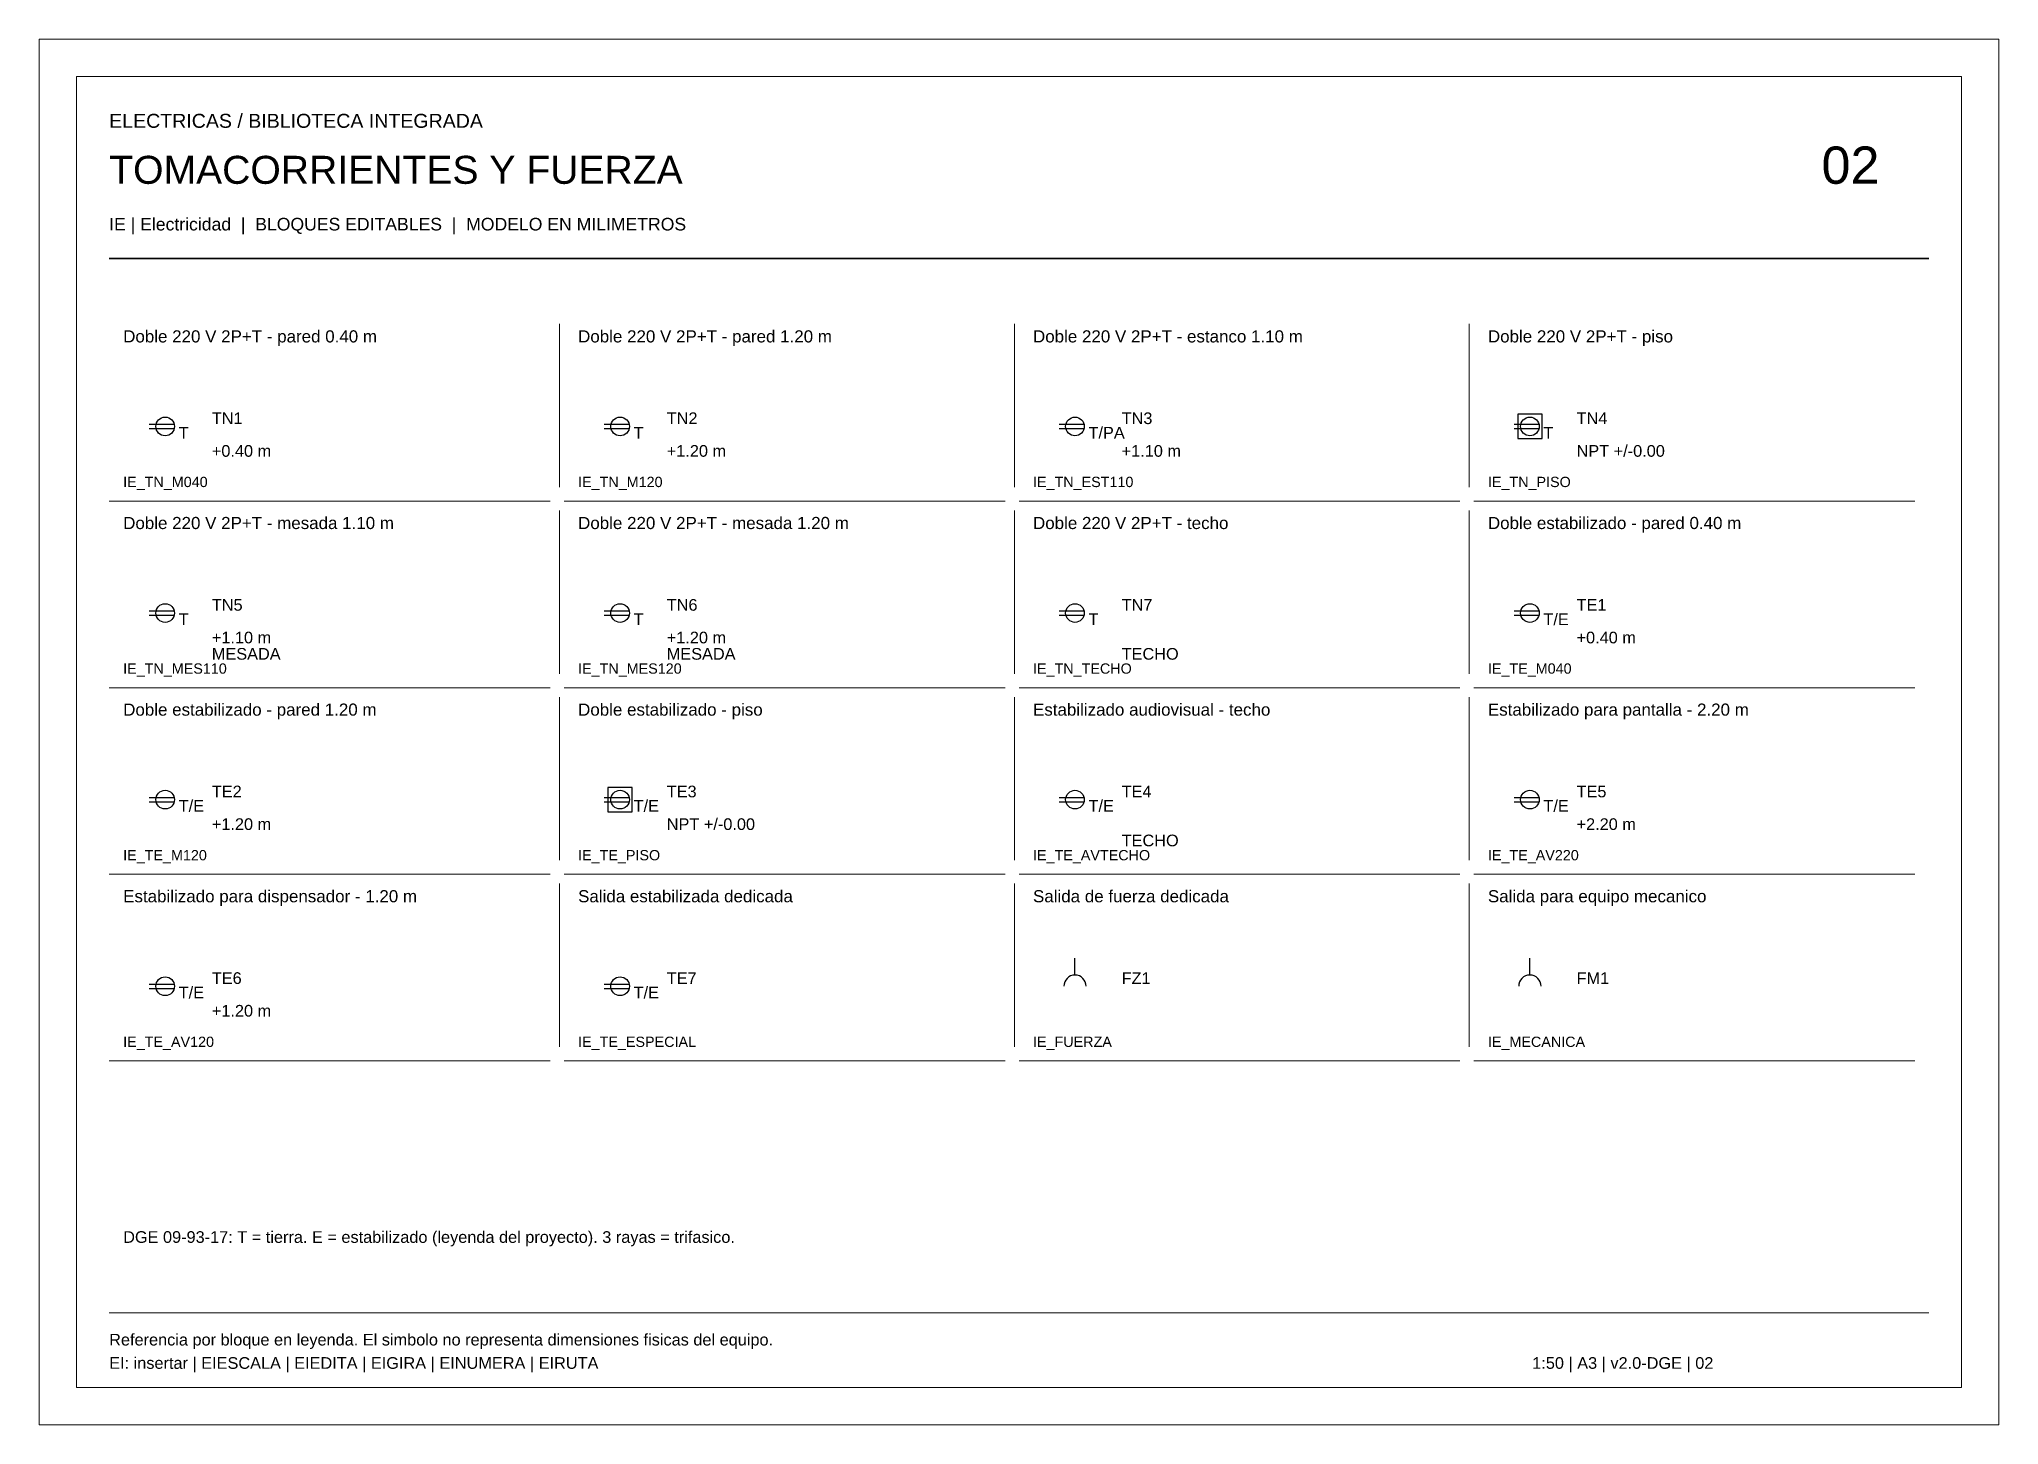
# Paper-space layout '02_TOMACORRIENTES_FUERZA' of a CAD drawing. Header units: millimetres. Extents: x 0 to 420, y 0 to 297.
# The model-space entities are those that its viewports show. They can reach past a viewport. Long polylines and large blocks are cut down to what shows.
import ezdxf

# ---------------------------------------------------------------- set-up
doc = ezdxf.new("R2010")
doc.units = ezdxf.units.MM
for name, color, linetype, lineweight in [('EIC-CATALOGO', 7, 'Continuous', 18), ('EIC-MARCO', 8, 'Continuous', 13), ('IE-FUERZA', 14, 'Continuous', 30), ('IE-TOMAS-ESTABILIZADOS', 14, 'Continuous', 25), ('IE-TOMAS-NORMALES', 7, 'Continuous', 25)]:
    doc.layers.add(name, color=color, linetype=linetype, lineweight=lineweight)
doc.layers.add('VIEWPORTS', color=8, linetype='Continuous', lineweight=0, plot=False)
doc.styles.add('EI_TEXTO', font='arial.ttf')

# ---------------------------------------------------------------- blocks, each defined once
blk = doc.blocks.new('IE_TN_M040')
at = {"color": 0, "lineweight": -2}
for p, q in [((-3.4, 0.45), (1.95, 0.45)), ((-3.4, -0.45), (1.95, -0.45))]:
    blk.add_line(p, q, dxfattribs=at)
blk.add_circle((0, 0), 2, dxfattribs=at)
at = {"color": 0, "style": 'EI_TEXTO', "flags": 1}
for tag in ['ALIMENTACION', 'TIPO', 'TABLERO', 'TENSION', 'SISTEMA', 'OBSERVACIONES', 'CONFIGURACION', 'CORRIENTE', 'CLASE_REFERENCIA', 'DESCRIPCION', 'MONTAJE', 'NORMA', 'PAGINA_DGE', 'NUM_TOMAS', 'IP']:
    blk.add_attdef(tag, (0, 0), '', height=2.5, dxfattribs=at)
at = {"color": 0, "style": 'EI_TEXTO'}
for tag, p in [('CODIGO', (10, 0.5)), ('DISTINTIVO', (2.9, -2.6)), ('ALTURA', (10, -6.5)), ('CIRCUITO', (10, -3)), ('NOTA_MONTAJE', (10, -10))]:
    blk.add_attdef(tag, p, '', height=2.5, dxfattribs=at)
blk = doc.blocks.new('IE_TN_M120')
at = {"color": 0, "lineweight": -2}
for p, q in [((-3.4, 0.45), (1.95, 0.45)), ((-3.4, -0.45), (1.95, -0.45))]:
    blk.add_line(p, q, dxfattribs=at)
blk.add_circle((0, 0), 2, dxfattribs=at)
at = {"color": 0, "style": 'EI_TEXTO', "flags": 1}
for tag in ['ALIMENTACION', 'TIPO', 'TABLERO', 'TENSION', 'SISTEMA', 'OBSERVACIONES', 'CONFIGURACION', 'CORRIENTE', 'CLASE_REFERENCIA', 'DESCRIPCION', 'MONTAJE', 'NORMA', 'PAGINA_DGE', 'NUM_TOMAS', 'IP']:
    blk.add_attdef(tag, (0, 0), '', height=2.5, dxfattribs=at)
at = {"color": 0, "style": 'EI_TEXTO'}
for tag, p in [('CODIGO', (10, 0.5)), ('DISTINTIVO', (2.9, -2.6)), ('ALTURA', (10, -6.5)), ('CIRCUITO', (10, -3)), ('NOTA_MONTAJE', (10, -10))]:
    blk.add_attdef(tag, p, '', height=2.5, dxfattribs=at)
blk = doc.blocks.new('IE_TN_EST110')
at = {"color": 0, "lineweight": -2}
for p, q in [((-3.4, 0.45), (1.95, 0.45)), ((-3.4, -0.45), (1.95, -0.45))]:
    blk.add_line(p, q, dxfattribs=at)
blk.add_circle((0, 0), 2, dxfattribs=at)
at = {"color": 0, "style": 'EI_TEXTO', "flags": 1}
for tag in ['ALIMENTACION', 'TIPO', 'TABLERO', 'TENSION', 'SISTEMA', 'OBSERVACIONES', 'CONFIGURACION', 'CORRIENTE', 'CLASE_REFERENCIA', 'DESCRIPCION', 'MONTAJE', 'NORMA', 'PAGINA_DGE', 'NUM_TOMAS', 'IP']:
    blk.add_attdef(tag, (0, 0), '', height=2.5, dxfattribs=at)
at = {"color": 0, "style": 'EI_TEXTO'}
for tag, p in [('CODIGO', (10, 0.5)), ('DISTINTIVO', (2.9, -2.6)), ('ALTURA', (10, -6.5)), ('CIRCUITO', (10, -3)), ('NOTA_MONTAJE', (10, -10))]:
    blk.add_attdef(tag, p, '', height=2.5, dxfattribs=at)
blk = doc.blocks.new('IE_TN_PISO')
at = {"color": 0, "lineweight": -2}
for p, q in [((-3.4, 0.45), (1.95, 0.45)), ((-3.4, -0.45), (1.95, -0.45))]:
    blk.add_line(p, q, dxfattribs=at)
blk.add_lwpolyline([(-2.6, -2.6), (2.6, -2.6), (2.6, 2.6), (-2.6, 2.6)], close=True, dxfattribs=at)
blk.add_circle((0, 0), 2, dxfattribs=at)
at = {"color": 0, "style": 'EI_TEXTO', "flags": 1}
for tag in ['ALIMENTACION', 'TIPO', 'TABLERO', 'TENSION', 'SISTEMA', 'OBSERVACIONES', 'CONFIGURACION', 'CORRIENTE', 'CLASE_REFERENCIA', 'DESCRIPCION', 'MONTAJE', 'NORMA', 'PAGINA_DGE', 'NUM_TOMAS', 'IP']:
    blk.add_attdef(tag, (0, 0), '', height=2.5, dxfattribs=at)
at = {"color": 0, "style": 'EI_TEXTO'}
for tag, p in [('CODIGO', (10, 0.5)), ('DISTINTIVO', (2.9, -2.6)), ('ALTURA', (10, -6.5)), ('CIRCUITO', (10, -3)), ('NOTA_MONTAJE', (10, -10))]:
    blk.add_attdef(tag, p, '', height=2.5, dxfattribs=at)
blk = doc.blocks.new('IE_TN_MES110')
at = {"color": 0, "lineweight": -2}
for p, q in [((-3.4, 0.45), (1.95, 0.45)), ((-3.4, -0.45), (1.95, -0.45))]:
    blk.add_line(p, q, dxfattribs=at)
blk.add_circle((0, 0), 2, dxfattribs=at)
at = {"color": 0, "style": 'EI_TEXTO', "flags": 1}
for tag in ['ALIMENTACION', 'TIPO', 'TABLERO', 'TENSION', 'SISTEMA', 'OBSERVACIONES', 'CONFIGURACION', 'CORRIENTE', 'CLASE_REFERENCIA', 'DESCRIPCION', 'MONTAJE', 'NORMA', 'PAGINA_DGE', 'NUM_TOMAS', 'IP']:
    blk.add_attdef(tag, (0, 0), '', height=2.5, dxfattribs=at)
at = {"color": 0, "style": 'EI_TEXTO'}
for tag, p in [('CODIGO', (10, 0.5)), ('DISTINTIVO', (2.9, -2.6)), ('ALTURA', (10, -6.5)), ('CIRCUITO', (10, -3)), ('NOTA_MONTAJE', (10, -10))]:
    blk.add_attdef(tag, p, '', height=2.5, dxfattribs=at)
blk = doc.blocks.new('IE_TN_MES120')
at = {"color": 0, "lineweight": -2}
for p, q in [((-3.4, 0.45), (1.95, 0.45)), ((-3.4, -0.45), (1.95, -0.45))]:
    blk.add_line(p, q, dxfattribs=at)
blk.add_circle((0, 0), 2, dxfattribs=at)
at = {"color": 0, "style": 'EI_TEXTO', "flags": 1}
for tag in ['ALIMENTACION', 'TIPO', 'TABLERO', 'TENSION', 'SISTEMA', 'OBSERVACIONES', 'CONFIGURACION', 'CORRIENTE', 'CLASE_REFERENCIA', 'DESCRIPCION', 'MONTAJE', 'NORMA', 'PAGINA_DGE', 'NUM_TOMAS', 'IP']:
    blk.add_attdef(tag, (0, 0), '', height=2.5, dxfattribs=at)
at = {"color": 0, "style": 'EI_TEXTO'}
for tag, p in [('CODIGO', (10, 0.5)), ('DISTINTIVO', (2.9, -2.6)), ('ALTURA', (10, -6.5)), ('CIRCUITO', (10, -3)), ('NOTA_MONTAJE', (10, -10))]:
    blk.add_attdef(tag, p, '', height=2.5, dxfattribs=at)
blk = doc.blocks.new('IE_TN_TECHO')
at = {"color": 0, "lineweight": -2}
for p, q in [((-3.4, 0.45), (1.95, 0.45)), ((-3.4, -0.45), (1.95, -0.45))]:
    blk.add_line(p, q, dxfattribs=at)
blk.add_circle((0, 0), 2, dxfattribs=at)
at = {"color": 0, "style": 'EI_TEXTO', "flags": 1}
for tag in ['ALIMENTACION', 'TIPO', 'TABLERO', 'TENSION', 'SISTEMA', 'OBSERVACIONES', 'CONFIGURACION', 'CORRIENTE', 'CLASE_REFERENCIA', 'DESCRIPCION', 'MONTAJE', 'NORMA', 'PAGINA_DGE', 'NUM_TOMAS', 'IP']:
    blk.add_attdef(tag, (0, 0), '', height=2.5, dxfattribs=at)
at = {"color": 0, "style": 'EI_TEXTO'}
for tag, p in [('CODIGO', (10, 0.5)), ('DISTINTIVO', (2.9, -2.6)), ('ALTURA', (10, -6.5)), ('CIRCUITO', (10, -3)), ('NOTA_MONTAJE', (10, -10))]:
    blk.add_attdef(tag, p, '', height=2.5, dxfattribs=at)
blk = doc.blocks.new('IE_TE_M040')
at = {"color": 0, "lineweight": -2}
for p, q in [((-3.4, 0.45), (1.95, 0.45)), ((-3.4, -0.45), (1.95, -0.45))]:
    blk.add_line(p, q, dxfattribs=at)
blk.add_circle((0, 0), 2, dxfattribs=at)
at = {"color": 0, "style": 'EI_TEXTO', "flags": 1}
for tag in ['ALIMENTACION', 'TIPO', 'TABLERO', 'TENSION', 'SISTEMA', 'OBSERVACIONES', 'CONFIGURACION', 'CORRIENTE', 'CLASE_REFERENCIA', 'DESCRIPCION', 'MONTAJE', 'NORMA', 'PAGINA_DGE', 'NUM_TOMAS', 'IP']:
    blk.add_attdef(tag, (0, 0), '', height=2.5, dxfattribs=at)
at = {"color": 0, "style": 'EI_TEXTO'}
for tag, p in [('CODIGO', (10, 0.5)), ('DISTINTIVO', (2.9, -2.6)), ('ALTURA', (10, -6.5)), ('CIRCUITO', (10, -3)), ('NOTA_MONTAJE', (10, -10))]:
    blk.add_attdef(tag, p, '', height=2.5, dxfattribs=at)
blk = doc.blocks.new('IE_TE_M120')
at = {"color": 0, "lineweight": -2}
for p, q in [((-3.4, 0.45), (1.95, 0.45)), ((-3.4, -0.45), (1.95, -0.45))]:
    blk.add_line(p, q, dxfattribs=at)
blk.add_circle((0, 0), 2, dxfattribs=at)
at = {"color": 0, "style": 'EI_TEXTO', "flags": 1}
for tag in ['ALIMENTACION', 'TIPO', 'TABLERO', 'TENSION', 'SISTEMA', 'OBSERVACIONES', 'CONFIGURACION', 'CORRIENTE', 'CLASE_REFERENCIA', 'DESCRIPCION', 'MONTAJE', 'NORMA', 'PAGINA_DGE', 'NUM_TOMAS', 'IP']:
    blk.add_attdef(tag, (0, 0), '', height=2.5, dxfattribs=at)
at = {"color": 0, "style": 'EI_TEXTO'}
for tag, p in [('CODIGO', (10, 0.5)), ('DISTINTIVO', (2.9, -2.6)), ('ALTURA', (10, -6.5)), ('CIRCUITO', (10, -3)), ('NOTA_MONTAJE', (10, -10))]:
    blk.add_attdef(tag, p, '', height=2.5, dxfattribs=at)
blk = doc.blocks.new('IE_TE_PISO')
at = {"color": 0, "lineweight": -2}
for p, q in [((-3.4, 0.45), (1.95, 0.45)), ((-3.4, -0.45), (1.95, -0.45))]:
    blk.add_line(p, q, dxfattribs=at)
blk.add_lwpolyline([(-2.6, -2.6), (2.6, -2.6), (2.6, 2.6), (-2.6, 2.6)], close=True, dxfattribs=at)
blk.add_circle((0, 0), 2, dxfattribs=at)
at = {"color": 0, "style": 'EI_TEXTO', "flags": 1}
for tag in ['ALIMENTACION', 'TIPO', 'TABLERO', 'TENSION', 'SISTEMA', 'OBSERVACIONES', 'CONFIGURACION', 'CORRIENTE', 'CLASE_REFERENCIA', 'DESCRIPCION', 'MONTAJE', 'NORMA', 'PAGINA_DGE', 'NUM_TOMAS', 'IP']:
    blk.add_attdef(tag, (0, 0), '', height=2.5, dxfattribs=at)
at = {"color": 0, "style": 'EI_TEXTO'}
for tag, p in [('CODIGO', (10, 0.5)), ('DISTINTIVO', (2.9, -2.6)), ('ALTURA', (10, -6.5)), ('CIRCUITO', (10, -3)), ('NOTA_MONTAJE', (10, -10))]:
    blk.add_attdef(tag, p, '', height=2.5, dxfattribs=at)
blk = doc.blocks.new('IE_TE_AVTECHO')
at = {"color": 0, "lineweight": -2}
for p, q in [((-3.4, 0.45), (1.95, 0.45)), ((-3.4, -0.45), (1.95, -0.45))]:
    blk.add_line(p, q, dxfattribs=at)
blk.add_circle((0, 0), 2, dxfattribs=at)
at = {"color": 0, "style": 'EI_TEXTO', "flags": 1}
for tag in ['ALIMENTACION', 'TIPO', 'TABLERO', 'TENSION', 'SISTEMA', 'OBSERVACIONES', 'CONFIGURACION', 'CORRIENTE', 'CLASE_REFERENCIA', 'DESCRIPCION', 'MONTAJE', 'NORMA', 'PAGINA_DGE', 'NUM_TOMAS', 'IP']:
    blk.add_attdef(tag, (0, 0), '', height=2.5, dxfattribs=at)
at = {"color": 0, "style": 'EI_TEXTO'}
for tag, p in [('CODIGO', (10, 0.5)), ('DISTINTIVO', (2.9, -2.6)), ('ALTURA', (10, -6.5)), ('CIRCUITO', (10, -3)), ('NOTA_MONTAJE', (10, -10))]:
    blk.add_attdef(tag, p, '', height=2.5, dxfattribs=at)
blk = doc.blocks.new('IE_TE_AV220')
at = {"color": 0, "lineweight": -2}
for p, q in [((-3.4, 0.45), (1.95, 0.45)), ((-3.4, -0.45), (1.95, -0.45))]:
    blk.add_line(p, q, dxfattribs=at)
blk.add_circle((0, 0), 2, dxfattribs=at)
at = {"color": 0, "style": 'EI_TEXTO', "flags": 1}
for tag in ['ALIMENTACION', 'TIPO', 'TABLERO', 'TENSION', 'SISTEMA', 'OBSERVACIONES', 'CONFIGURACION', 'CORRIENTE', 'CLASE_REFERENCIA', 'DESCRIPCION', 'MONTAJE', 'NORMA', 'PAGINA_DGE', 'NUM_TOMAS', 'IP']:
    blk.add_attdef(tag, (0, 0), '', height=2.5, dxfattribs=at)
at = {"color": 0, "style": 'EI_TEXTO'}
for tag, p in [('CODIGO', (10, 0.5)), ('DISTINTIVO', (2.9, -2.6)), ('ALTURA', (10, -6.5)), ('CIRCUITO', (10, -3)), ('NOTA_MONTAJE', (10, -10))]:
    blk.add_attdef(tag, p, '', height=2.5, dxfattribs=at)
blk = doc.blocks.new('IE_TE_AV120')
at = {"color": 0, "lineweight": -2}
for p, q in [((-3.4, 0.45), (1.95, 0.45)), ((-3.4, -0.45), (1.95, -0.45))]:
    blk.add_line(p, q, dxfattribs=at)
blk.add_circle((0, 0), 2, dxfattribs=at)
at = {"color": 0, "style": 'EI_TEXTO', "flags": 1}
for tag in ['ALIMENTACION', 'TIPO', 'TABLERO', 'TENSION', 'SISTEMA', 'OBSERVACIONES', 'CONFIGURACION', 'CORRIENTE', 'CLASE_REFERENCIA', 'DESCRIPCION', 'MONTAJE', 'NORMA', 'PAGINA_DGE', 'NUM_TOMAS', 'IP']:
    blk.add_attdef(tag, (0, 0), '', height=2.5, dxfattribs=at)
at = {"color": 0, "style": 'EI_TEXTO'}
for tag, p in [('CODIGO', (10, 0.5)), ('DISTINTIVO', (2.9, -2.6)), ('ALTURA', (10, -6.5)), ('CIRCUITO', (10, -3)), ('NOTA_MONTAJE', (10, -10))]:
    blk.add_attdef(tag, p, '', height=2.5, dxfattribs=at)
blk = doc.blocks.new('IE_TE_ESPECIAL')
at = {"color": 0, "lineweight": -2}
for p, q in [((-3.4, 0.45), (1.95, 0.45)), ((-3.4, -0.45), (1.95, -0.45))]:
    blk.add_line(p, q, dxfattribs=at)
blk.add_circle((0, 0), 2, dxfattribs=at)
at = {"color": 0, "style": 'EI_TEXTO', "flags": 1}
for tag in ['ALIMENTACION', 'TIPO', 'TABLERO', 'TENSION', 'SISTEMA', 'OBSERVACIONES', 'CONFIGURACION', 'CORRIENTE', 'CLASE_REFERENCIA', 'DESCRIPCION', 'MONTAJE', 'NORMA', 'PAGINA_DGE', 'NUM_TOMAS', 'IP']:
    blk.add_attdef(tag, (0, 0), '', height=2.5, dxfattribs=at)
at = {"color": 0, "style": 'EI_TEXTO'}
for tag, p in [('CODIGO', (10, 0.5)), ('DISTINTIVO', (2.9, -2.6)), ('ALTURA', (10, -6.5)), ('CIRCUITO', (10, -3)), ('NOTA_MONTAJE', (10, -10))]:
    blk.add_attdef(tag, p, '', height=2.5, dxfattribs=at)
blk = doc.blocks.new('IE_FUERZA')
at = {"color": 0, "lineweight": -2}
blk.add_line((0, 2.4), (0, 6), dxfattribs=at)
blk.add_arc((0, 0), 2.4, 0, 180, dxfattribs=at)
at = {"color": 0, "style": 'EI_TEXTO', "flags": 1}
for tag in ['TIPO', 'TABLERO', 'TENSION', 'SISTEMA', 'OBSERVACIONES', 'CLASE_REFERENCIA', 'DESCRIPCION', 'MONTAJE', 'NORMA', 'FASES', 'POTENCIA', 'EQUIPO', 'PAGINA_DGE']:
    blk.add_attdef(tag, (0, 0), '', height=2.5, dxfattribs=at)
at = {"color": 0, "style": 'EI_TEXTO'}
for tag, p in [('CODIGO', (10, 0.5)), ('ALTURA', (10, -6.5)), ('CIRCUITO', (10, -3))]:
    blk.add_attdef(tag, p, '', height=2.5, dxfattribs=at)
blk = doc.blocks.new('IE_MECANICA')
at = {"color": 0, "lineweight": -2}
blk.add_line((0, 2.4), (0, 6), dxfattribs=at)
blk.add_arc((0, 0), 2.4, 0, 180, dxfattribs=at)
at = {"color": 0, "style": 'EI_TEXTO', "flags": 1}
for tag in ['TIPO', 'TABLERO', 'TENSION', 'SISTEMA', 'OBSERVACIONES', 'CLASE_REFERENCIA', 'DESCRIPCION', 'MONTAJE', 'NORMA', 'FASES', 'POTENCIA', 'EQUIPO', 'PAGINA_DGE']:
    blk.add_attdef(tag, (0, 0), '', height=2.5, dxfattribs=at)
at = {"color": 0, "style": 'EI_TEXTO'}
for tag, p in [('CODIGO', (10, 0.5)), ('ALTURA', (10, -6.5)), ('CIRCUITO', (10, -3))]:
    blk.add_attdef(tag, p, '', height=2.5, dxfattribs=at)

msp = doc.modelspace()

# ---------------------------------------------------------------- linework, layer by layer
at = {"layer": 'EIC-MARCO', "color": 34, "lineweight": 35}
msp.add_line((23250, -27500), (42750, -27500), dxfattribs=at)
at = {"layer": 'EIC-MARCO', "color": 8, "lineweight": 13}
for p, q in [((28075, -29950), (28075, -28200)), ((32950, -29950), (32950, -28200)), ((37825, -29950), (37825, -28200)), ((23250, -30100), (27975, -30100)), ((28075, -31950), (28075, -30200)), ((28125, -30100), (32850, -30100)), ((32950, -31950), (32950, -30200)), ((33000, -30100), (37725, -30100)), ((37825, -31950), (37825, -30200)), ((37875, -30100), (42600, -30100)), ((23250, -32100), (27975, -32100)), ((28125, -32100), (32850, -32100)), ((33000, -32100), (37725, -32100)), ((37875, -32100), (42600, -32100)), ((28075, -33950), (28075, -32200)), ((32950, -33950), (32950, -32200)), ((37825, -33950), (37825, -32200)), ((23250, -34100), (27975, -34100)), ((28075, -35950), (28075, -34200)), ((28125, -34100), (32850, -34100)), ((32950, -35950), (32950, -34200)), ((33000, -34100), (37725, -34100)), ((37825, -35950), (37825, -34200)), ((37875, -34100), (42600, -34100)), ((23250, -36100), (27975, -36100)), ((28125, -36100), (32850, -36100)), ((33000, -36100), (37725, -36100)), ((37875, -36100), (42600, -36100)), ((23250, -38800), (42750, -38800))]:
    msp.add_line(p, q, dxfattribs=at)
at = {"layer": 'EIC-MARCO'}
msp.add_lwpolyline([(22900, -39600), (43100, -39600), (43100, -25550), (22900, -25550)], close=True, dxfattribs=at)

# ---------------------------------------------------------------- block references
at = {"layer": 'IE-FUERZA'}
ref = msp.add_blockref('IE_FUERZA', (33600, -35300), dxfattribs=dict(at, xscale=50, yscale=50, zscale=50))
ref.add_attrib('CODIGO', 'FZ1', (34100, -35275), dxfattribs={"layer": '0', "height": 125, "style": 'EI_TEXTO'})
ref = msp.add_blockref('IE_MECANICA', (38475, -35300), dxfattribs=dict(at, xscale=50, yscale=50, zscale=50))
ref.add_attrib('CODIGO', 'FM1', (38975, -35275), dxfattribs={"layer": '0', "height": 125, "style": 'EI_TEXTO'})
at = {"layer": 'IE-TOMAS-ESTABILIZADOS'}
ref = msp.add_blockref('IE_TE_M040', (38475, -31300), dxfattribs=dict(at, xscale=50, yscale=50, zscale=50))
ref.add_attrib('CODIGO', 'TE1', (38975, -31275), dxfattribs={"layer": '0', "height": 125, "style": 'EI_TEXTO'})
ref.add_attrib('ALTURA', '+0.40 m', (38975, -31625), dxfattribs={"layer": '0', "height": 125, "style": 'EI_TEXTO'})
ref.add_attrib('DISTINTIVO', 'T/E', (38620, -31430), dxfattribs={"layer": '0', "height": 125, "style": 'EI_TEXTO'})
ref = msp.add_blockref('IE_TE_M120', (23850, -33300), dxfattribs=dict(at, xscale=50, yscale=50, zscale=50))
ref.add_attrib('CODIGO', 'TE2', (24350, -33275), dxfattribs={"layer": '0', "height": 125, "style": 'EI_TEXTO'})
ref.add_attrib('ALTURA', '+1.20 m', (24350, -33625), dxfattribs={"layer": '0', "height": 125, "style": 'EI_TEXTO'})
ref.add_attrib('DISTINTIVO', 'T/E', (23995, -33430), dxfattribs={"layer": '0', "height": 125, "style": 'EI_TEXTO'})
ref = msp.add_blockref('IE_TE_PISO', (28725, -33300), dxfattribs=dict(at, xscale=50, yscale=50, zscale=50))
ref.add_attrib('CODIGO', 'TE3', (29225, -33275), dxfattribs={"layer": '0', "height": 125, "style": 'EI_TEXTO'})
ref.add_attrib('ALTURA', 'NPT +/-0.00', (29225, -33625), dxfattribs={"layer": '0', "height": 125, "style": 'EI_TEXTO'})
ref.add_attrib('DISTINTIVO', 'T/E', (28870, -33430), dxfattribs={"layer": '0', "height": 125, "style": 'EI_TEXTO'})
ref = msp.add_blockref('IE_TE_AVTECHO', (33600, -33300), dxfattribs=dict(at, xscale=50, yscale=50, zscale=50))
ref.add_attrib('CODIGO', 'TE4', (34100, -33275), dxfattribs={"layer": '0', "height": 125, "style": 'EI_TEXTO'})
ref.add_attrib('DISTINTIVO', 'T/E', (33745, -33430), dxfattribs={"layer": '0', "height": 125, "style": 'EI_TEXTO'})
ref.add_attrib('NOTA_MONTAJE', 'TECHO', (34100, -33800), dxfattribs={"layer": '0', "height": 125, "style": 'EI_TEXTO'})
ref = msp.add_blockref('IE_TE_AV220', (38475, -33300), dxfattribs=dict(at, xscale=50, yscale=50, zscale=50))
ref.add_attrib('CODIGO', 'TE5', (38975, -33275), dxfattribs={"layer": '0', "height": 125, "style": 'EI_TEXTO'})
ref.add_attrib('ALTURA', '+2.20 m', (38975, -33625), dxfattribs={"layer": '0', "height": 125, "style": 'EI_TEXTO'})
ref.add_attrib('DISTINTIVO', 'T/E', (38620, -33430), dxfattribs={"layer": '0', "height": 125, "style": 'EI_TEXTO'})
ref = msp.add_blockref('IE_TE_AV120', (23850, -35300), dxfattribs=dict(at, xscale=50, yscale=50, zscale=50))
ref.add_attrib('CODIGO', 'TE6', (24350, -35275), dxfattribs={"layer": '0', "height": 125, "style": 'EI_TEXTO'})
ref.add_attrib('ALTURA', '+1.20 m', (24350, -35625), dxfattribs={"layer": '0', "height": 125, "style": 'EI_TEXTO'})
ref.add_attrib('DISTINTIVO', 'T/E', (23995, -35430), dxfattribs={"layer": '0', "height": 125, "style": 'EI_TEXTO'})
ref = msp.add_blockref('IE_TE_ESPECIAL', (28725, -35300), dxfattribs=dict(at, xscale=50, yscale=50, zscale=50))
ref.add_attrib('CODIGO', 'TE7', (29225, -35275), dxfattribs={"layer": '0', "height": 125, "style": 'EI_TEXTO'})
ref.add_attrib('DISTINTIVO', 'T/E', (28870, -35430), dxfattribs={"layer": '0', "height": 125, "style": 'EI_TEXTO'})
at = {"layer": 'IE-TOMAS-NORMALES'}
ref = msp.add_blockref('IE_TN_M040', (23850, -29300), dxfattribs=dict(at, xscale=50, yscale=50, zscale=50))
ref.add_attrib('CODIGO', 'TN1', (24350, -29275), dxfattribs={"layer": '0', "height": 125, "style": 'EI_TEXTO'})
ref.add_attrib('ALTURA', '+0.40 m', (24350, -29625), dxfattribs={"layer": '0', "height": 125, "style": 'EI_TEXTO'})
ref.add_attrib('DISTINTIVO', 'T', (23995, -29430), dxfattribs={"layer": '0', "height": 125, "style": 'EI_TEXTO'})
ref = msp.add_blockref('IE_TN_M120', (28725, -29300), dxfattribs=dict(at, xscale=50, yscale=50, zscale=50))
ref.add_attrib('CODIGO', 'TN2', (29225, -29275), dxfattribs={"layer": '0', "height": 125, "style": 'EI_TEXTO'})
ref.add_attrib('ALTURA', '+1.20 m', (29225, -29625), dxfattribs={"layer": '0', "height": 125, "style": 'EI_TEXTO'})
ref.add_attrib('DISTINTIVO', 'T', (28870, -29430), dxfattribs={"layer": '0', "height": 125, "style": 'EI_TEXTO'})
ref = msp.add_blockref('IE_TN_EST110', (33600, -29300), dxfattribs=dict(at, xscale=50, yscale=50, zscale=50))
ref.add_attrib('CODIGO', 'TN3', (34100, -29275), dxfattribs={"layer": '0', "height": 125, "style": 'EI_TEXTO'})
ref.add_attrib('ALTURA', '+1.10 m', (34100, -29625), dxfattribs={"layer": '0', "height": 125, "style": 'EI_TEXTO'})
ref.add_attrib('DISTINTIVO', 'T/PA', (33745, -29430), dxfattribs={"layer": '0', "height": 125, "style": 'EI_TEXTO'})
ref = msp.add_blockref('IE_TN_PISO', (38475, -29300), dxfattribs=dict(at, xscale=50, yscale=50, zscale=50))
ref.add_attrib('CODIGO', 'TN4', (38975, -29275), dxfattribs={"layer": '0', "height": 125, "style": 'EI_TEXTO'})
ref.add_attrib('ALTURA', 'NPT +/-0.00', (38975, -29625), dxfattribs={"layer": '0', "height": 125, "style": 'EI_TEXTO'})
ref.add_attrib('DISTINTIVO', 'T', (38620, -29430), dxfattribs={"layer": '0', "height": 125, "style": 'EI_TEXTO'})
ref = msp.add_blockref('IE_TN_MES110', (23850, -31300), dxfattribs=dict(at, xscale=50, yscale=50, zscale=50))
ref.add_attrib('CODIGO', 'TN5', (24350, -31275), dxfattribs={"layer": '0', "height": 125, "style": 'EI_TEXTO'})
ref.add_attrib('ALTURA', '+1.10 m', (24350, -31625), dxfattribs={"layer": '0', "height": 125, "style": 'EI_TEXTO'})
ref.add_attrib('DISTINTIVO', 'T', (23995, -31430), dxfattribs={"layer": '0', "height": 125, "style": 'EI_TEXTO'})
ref.add_attrib('NOTA_MONTAJE', 'MESADA', (24350, -31800), dxfattribs={"layer": '0', "height": 125, "style": 'EI_TEXTO'})
ref = msp.add_blockref('IE_TN_MES120', (28725, -31300), dxfattribs=dict(at, xscale=50, yscale=50, zscale=50))
ref.add_attrib('CODIGO', 'TN6', (29225, -31275), dxfattribs={"layer": '0', "height": 125, "style": 'EI_TEXTO'})
ref.add_attrib('ALTURA', '+1.20 m', (29225, -31625), dxfattribs={"layer": '0', "height": 125, "style": 'EI_TEXTO'})
ref.add_attrib('DISTINTIVO', 'T', (28870, -31430), dxfattribs={"layer": '0', "height": 125, "style": 'EI_TEXTO'})
ref.add_attrib('NOTA_MONTAJE', 'MESADA', (29225, -31800), dxfattribs={"layer": '0', "height": 125, "style": 'EI_TEXTO'})
ref = msp.add_blockref('IE_TN_TECHO', (33600, -31300), dxfattribs=dict(at, xscale=50, yscale=50, zscale=50))
ref.add_attrib('CODIGO', 'TN7', (34100, -31275), dxfattribs={"layer": '0', "height": 125, "style": 'EI_TEXTO'})
ref.add_attrib('DISTINTIVO', 'T', (33745, -31430), dxfattribs={"layer": '0', "height": 125, "style": 'EI_TEXTO'})
ref.add_attrib('NOTA_MONTAJE', 'TECHO', (34100, -31800), dxfattribs={"layer": '0', "height": 125, "style": 'EI_TEXTO'})

# ---------------------------------------------------------------- texts
at = {"layer": 'EIC-CATALOGO', "color": 34, "style": 'EI_TEXTO'}
for s, height, p in [('ELECTRICAS / BIBLIOTECA INTEGRADA', 150, (23250, -26100)), ('02', 400, (41600, -26700))]:
    msp.add_text(s, height=height, dxfattribs=at).set_placement(p)
at = {"layer": 'EIC-CATALOGO', "color": 7, "style": 'EI_TEXTO'}
for s, height, p in [('TOMACORRIENTES Y FUERZA', 300, (23250, -26700)), ('IE | Electricidad  |  BLOQUES EDITABLES  |  MODELO EN MILIMETROS', 135, (23250, -27200)), ('Doble 220 V 2P+T - pared 0.40 m', 130, (23400, -28400)), ('Doble 220 V 2P+T - pared 1.20 m', 130, (28275, -28400)), ('Doble 220 V 2P+T - estanco 1.10 m', 130, (33150, -28400)), ('Doble 220 V 2P+T - piso', 130, (38025, -28400)), ('Doble 220 V 2P+T - mesada 1.10 m', 130, (23400, -30400)), ('Doble 220 V 2P+T - mesada 1.20 m', 130, (28275, -30400)), ('Doble 220 V 2P+T - techo', 130, (33150, -30400)), ('Doble estabilizado - pared 0.40 m', 130, (38025, -30400)), ('Doble estabilizado - pared 1.20 m', 130, (23400, -32400)), ('Doble estabilizado - piso', 130, (28275, -32400)), ('Estabilizado audiovisual - techo', 130, (33150, -32400)), ('Estabilizado para pantalla - 2.20 m', 130, (38025, -32400)), ('Estabilizado para dispensador - 1.20 m', 130, (23400, -34400)), ('Salida estabilizada dedicada', 130, (28275, -34400)), ('Salida de fuerza dedicada', 130, (33150, -34400)), ('Salida para equipo mecanico', 130, (38025, -34400)), ('DGE 09-93-17: T = tierra. E = estabilizado (leyenda del proyecto). 3 rayas = trifasico.', 125, (23400, -38050)), ('Referencia por bloque en leyenda. El simbolo no representa dimensiones fisicas del equipo.', 125, (23250, -39150)), ('EI: insertar | EIESCALA | EIEDITA | EIGIRA | EINUMERA | EIRUTA', 125, (23250, -39400)), ('1:50 | A3 | v2.0-DGE | 02', 125, (38500, -39400))]:
    msp.add_text(s, height=height, dxfattribs=at).set_placement(p)
at = {"layer": 'EIC-CATALOGO', "color": 8, "style": 'EI_TEXTO'}
for s, p in [('IE_TN_M040', (23400, -29950)), ('IE_TN_M120', (28275, -29950)), ('IE_TN_EST110', (33150, -29950)), ('IE_TN_PISO', (38025, -29950)), ('IE_TN_MES110', (23400, -31950)), ('IE_TN_MES120', (28275, -31950)), ('IE_TN_TECHO', (33150, -31950)), ('IE_TE_M040', (38025, -31950)), ('IE_TE_M120', (23400, -33950)), ('IE_TE_PISO', (28275, -33950)), ('IE_TE_AVTECHO', (33150, -33950)), ('IE_TE_AV220', (38025, -33950)), ('IE_TE_AV120', (23400, -35950)), ('IE_TE_ESPECIAL', (28275, -35950)), ('IE_FUERZA', (33150, -35950)), ('IE_MECANICA', (38025, -35950))]:
    msp.add_text(s, height=110, dxfattribs=at).set_placement(p)

psp = doc.layouts.new('02_TOMACORRIENTES_FUERZA')

# ---------------------------------------------------------------- viewports
at = {"layer": 'VIEWPORTS'}
psp.add_viewport(center=(210, 148.5), size=(420, 297), view_center_point=(33000, -32575), view_height=14850, dxfattribs=at)

doc.saveas('drawing.dxf')
